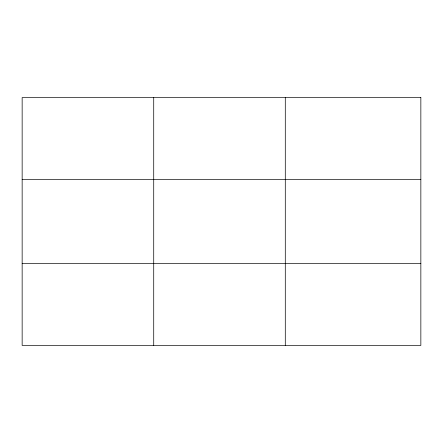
<?xml version="1.0" encoding="UTF-8"?>
<svg xmlns="http://www.w3.org/2000/svg" width="443" height="443" viewBox="0 0 443 443"><rect width="100%" height="100%" fill="white"/><g stroke="black" fill="none" stroke-linecap="round" stroke-linejoin="round"><path stroke-width="0.66" d="M153.721 345.418L153.721 97.582M285.292 345.418L285.292 97.582M22.15 179.371L420.85 179.371M22.15 263.629L420.85 263.629M420.85 97.582L420.85 345.418L22.15 345.418L22.15 97.582L420.85 97.582"/></g></svg>
